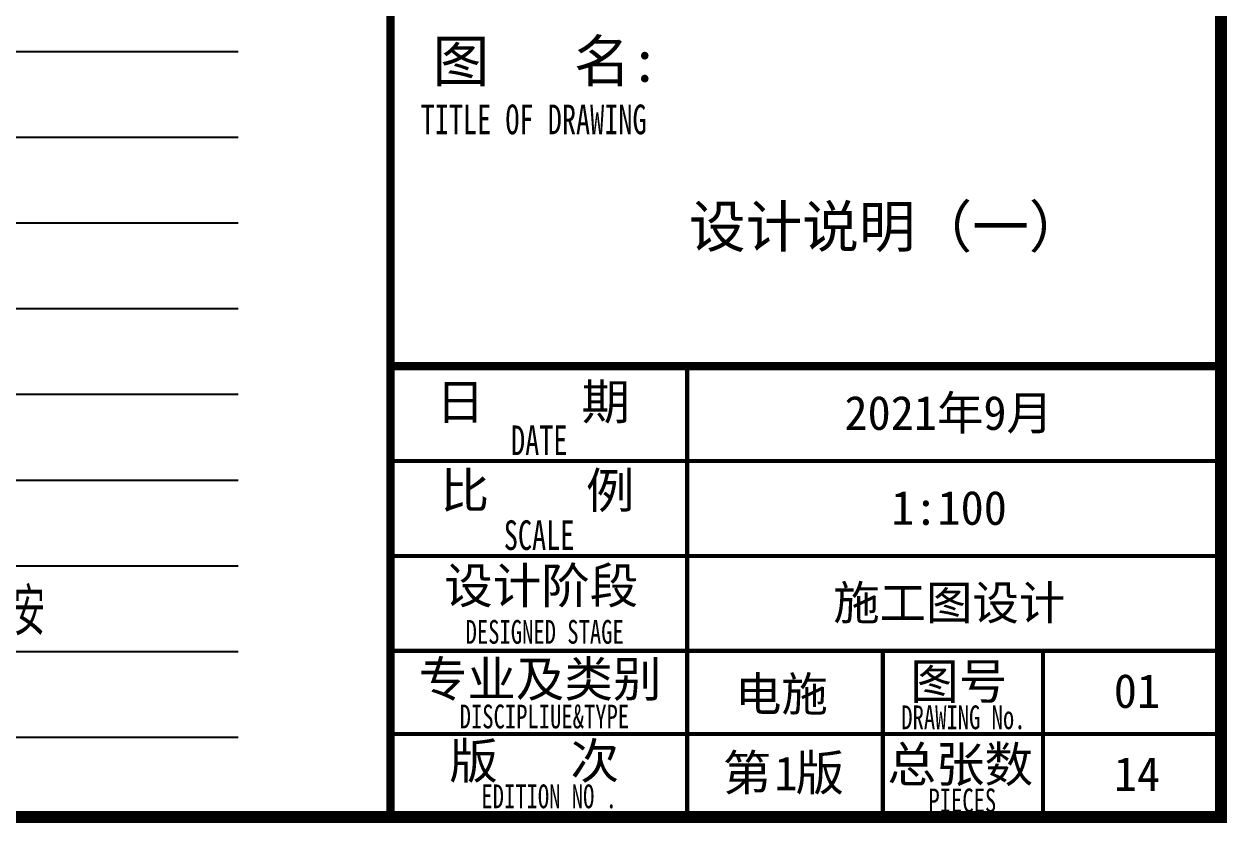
# Model space of a CAD drawing. Extents: x 3002737 to 4077523, y -995787 to -7267.
# Drawn here: x 3081046 to 3091185, y -638437 to -631705 of the extents above; entities that cross this region are included whole.
import ezdxf

# ---------------------------------------------------------------- set-up
doc = ezdxf.new("R2010")
doc.units = 0
doc.header["$LTSCALE"] = 1000
doc.header["$MEASUREMENT"] = 0
for name, color, linetype in [('!!电气', 1, 'CONTINUOUS'), ('TEL_TEXT', 7, 'CONTINUOUS'), ('图签文字', 4, 'CONTINUOUS')]:
    doc.layers.add(name, color=color, linetype=linetype)
for name, color, linetype, lineweight in [('可改文字', 6, 'CONTINUOUS', 18), ('图框', 147, 'CONTINUOUS', 20), ('图签', 147, 'CONTINUOUS', 18)]:
    doc.layers.add(name, color=color, linetype=linetype, lineweight=lineweight)
doc.styles.add('TSSD_Dimension', font='Tssdeng.shx', dxfattribs={"width": 0.7, "bigfont": 'tssdchn.shx'})
doc.styles.add('宋体', font='', dxfattribs={"height": 4})
doc.styles.add('建筑图签-1', font='simhei.ttf', dxfattribs={"width": 0.7})
doc.styles.get('宋体').set_extended_font_data('SimSun')

# ---------------------------------------------------------------- blocks, each defined once
blk = doc.blocks.new('A$C571341EA')
at = {"layer": '图框'}
for points, const_width in [([(0, 0), (0, 40000)], 70), ([(0, 3800), (7000, 3800)], 70), ([(2500, 1400), (2500, 3800)], 35), ([(0, 3000), (7000, 3000)], 35), ([(0, 2200), (7000, 2200)], 35), ([(0, 1400), (7000, 1400)], 35), ([(0, 1400), (6500, 1400)], 35), ([(2500, 0), (2500, 1400)], 35), ([(4150, 0), (4150, 1400)], 35), ([(4150, 0), (4150, 1400)], 35), ([(4150, 0), (4150, 1400)], 35), ([(5500, 0), (5500, 1400)], 35), ([(0, 700), (4150, 700)], 35), ([(4150, 700), (7000, 700)], 35)]:
    blk.add_lwpolyline(points, dxfattribs=dict(at, const_width=const_width))
at = {"layer": '图签', "color": 154, "style": '宋体'}
for s, p in [('2021年9月', (3826, 3262)), ('1:100', (4220, 2462)), ('施工图设计', (3732, 1662)), ('电施', (2904, 893)), ('14', (6097, 219))]:
    blk.add_text(s, height=286.7, dxfattribs=at).set_placement(p)
at = {"layer": '图签文字', "color": 7, "style": '建筑图签-1'}
for s, height, p in [('图   名:', 350, (355, 6195)), ('日    期', 300, (384, 3349)), ('比    例', 300, (422, 2602)), ('设计阶段', 300, (452, 1800)), ('专业及类别', 300, (238, 1013)), ('图号', 300, (4381, 994)), ('版   次 ', 300, (496, 323)), ('总张数', 300, (4188, 294)), ('第 版', 300, (2801, 223))]:
    blk.add_text(s, height=height, dxfattribs=at).set_placement(p)
at = {"layer": '图签文字', "style": '建筑图签-1', "width": 0.7}
for s, height, p in [('TITLE OF DRAWING', 250, (254, 5753)), ('DATE', 250, (1016, 3049)), ('SCALE', 250, (955, 2250)), ('DESIGNED STAGE', 200, (633, 1460)), ('DISCIPLIUE&TYPE', 200, (583, 747)), ('DRAWING No.', 200, (4305, 740)), ('EDITION NO .', 200, (766, 74)), ('PIECES', 200, (4534, 40))]:
    blk.add_text(s, height=height, dxfattribs=at).set_placement(p)

msp = doc.modelspace()

# ---------------------------------------------------------------- linework, layer by layer
at = {"layer": 'TEL_TEXT', "color": 0}
for p, q in [((3061479.8, -631935.1), (3082849.9, -631935.1)), ((3061479.8, -632657.6), (3082849.9, -632657.6)), ((3061479.8, -633380.1), (3082849.9, -633380.1)), ((3061479.8, -634102.5), (3082849.9, -634102.5)), ((3061479.8, -634825), (3082849.9, -634825)), ((3061479.8, -635547.4), (3082849.9, -635547.4)), ((3061479.8, -636269.9), (3082849.9, -636269.9)), ((3061479.8, -636992.3), (3082849.9, -636992.3)), ((3061479.8, -637714.8), (3082849.9, -637714.8))]:
    msp.add_line(p, q, dxfattribs=at)
at = {"layer": '图框', "const_width": 100}
msp.add_lwpolyline([(3035235, -638386.6), (3091135, -638386.6), (3091135, -598386.6), (3035235, -598386.6)], close=True, dxfattribs=at)

# ---------------------------------------------------------------- block references
at = {"layer": '!!电气'}
msp.add_blockref('A$C571341EA', (3084135, -638386.6), dxfattribs=at)

# ---------------------------------------------------------------- texts
at = {"layer": 'TEL_TEXT', "style": 'TSSD_Dimension', "width": 0.7}
msp.add_text('质量验收规范》GB50601、《电气装置安装工程接地装置施工及验收规范》GB50169、《电气装置安装工程低压电器施工及验收规范》GB50254、《电气装置安', height=400, dxfattribs=at).set_placement((3061688.5, -636856.8))
at = {"layer": '可改文字', "color": 1, "style": '宋体'}
msp.add_text('设计说明（一）', height=350, dxfattribs=at).set_placement((3086650.6, -633586))
at = {"layer": '图签', "color": 1, "style": '宋体'}
for s, height, p in [('01', 286.68, (3090231.5, -637467.5)), ('1', 286.7, (3087370.9, -638161.5))]:
    msp.add_text(s, height=height, dxfattribs=at).set_placement(p)

doc.saveas('drawing.dxf')
